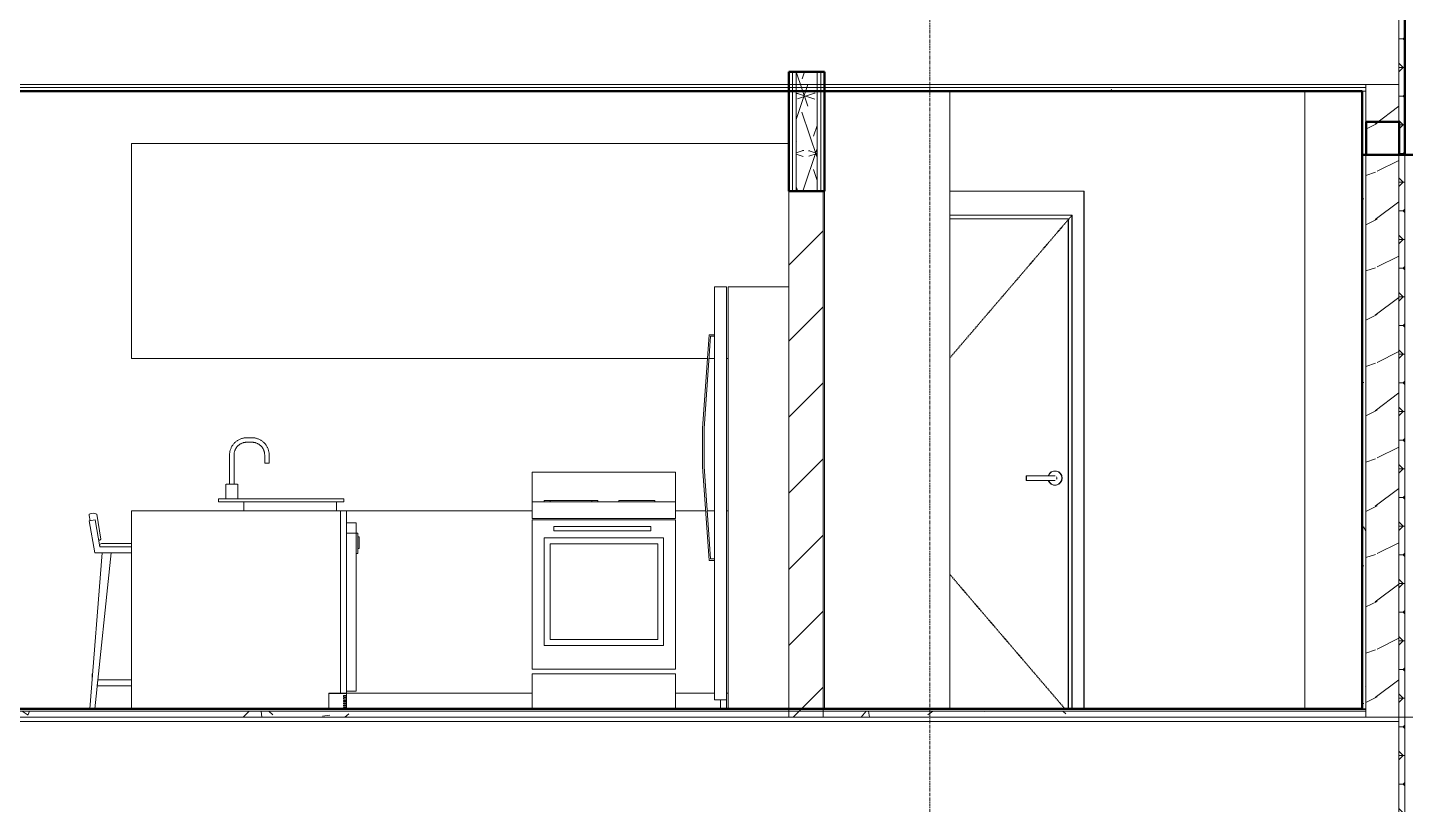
# Model space of a CAD drawing. Header units: inches. Extents: x -4169 to 1217, y -214 to 588.
# Drawn here: x -3632.4 to -3401.7, y 121.4 to 251.4 of the extents above; entities that cross this region are included whole.
import ezdxf

# ---------------------------------------------------------------- set-up
doc = ezdxf.new("R2010")
doc.units = ezdxf.units.IN
doc.header["$MEASUREMENT"] = 0
doc.linetypes.add('Dash 1_16_', pattern=[0.125, 0.0625, -0.0625])
doc.linetypes.add('Grid Line 1_2_', pattern=[0.875, 0.5, -0.125, 0.125, -0.125])
for name, color, linetype, lineweight in [('0-1', 7, 'Continuous', 5), ('0-3', 7, 'Continuous', 9), ('0-5', 10, 'Continuous', 13), ('A-DOOR-1', 7, 'Dash 1_16_', 9), ('A-DOOR-2', 7, 'Continuous', 9), ('A-DOOR-3', 31, 'Continuous', 9), ('A-DOOR-FRAM-1', 7, 'Continuous', 9), ('A-DOOR-FRAM-2', 50, 'Continuous', 20), ('A-FLOR-3', 192, 'Continuous', 50), ('A-FLOR-LEVL-1', 51, 'Grid Line 1_2_', 9), ('A-FLOR-MCUT', 51, 'Continuous', 13), ('A-FLOR-PATT-1', 8, 'Continuous', 9), ('A-GLAZ-CWMG', 51, 'Continuous', 9), ('A-GLAZ-CWMG-1', 51, 'Continuous', 50), ('A-WALL', 113, 'Continuous', 13), ('A-WALL-1', 10, 'Continuous', 13), ('A-WALL-2', 113, 'Continuous', 50), ('A-WALL-PATT-1', 53, 'Continuous', 9), ('A-WALL-PATT-3', 111, 'Continuous', 9), ('I-FURN-1', 7, 'Continuous', 9), ('I-WALL-1', 10, 'Continuous', 13), ('I-WALL-2', 250, 'Continuous', 50), ('P-SANR-FIXT-1', 7, 'Continuous', 9), ('Q-CASE-1', 7, 'Continuous', 9), ('Q-SPCQ-1', 7, 'Continuous', 9), ('S-GRID-1', 1, 'Grid Line 1_2_', 9)]:
    doc.layers.add(name, color=color, linetype=linetype, lineweight=lineweight)
pattern_1 = [(0, (0, 0), (30.72, 7.68), [1.267, -21.773, 1.267, -21.773, -122.88]), (0, (0, 0), (30.72, 7.68), [-46.08, 1.267, -44.813, 1.267, -21.773, -53.76]), (0, (0, 0), (30.72, 7.68), [-115.2, 1.267, -14.093, 1.267, -37.133]), (120, (11.52, 3.84), (-22.011075, 22.7643), [1.267, -21.773, 1.267, -21.773, -122.88]), (120, (11.52, 3.84), (-22.011075, 22.7643), [-46.08, 1.267, -44.813, 1.267, -21.773, -53.76]), (120, (11.52, 3.84), (-22.011075, 22.7643), [-115.2, 1.267, -14.093, 1.267, -37.133]), (240, (15.36, 19.2), (-8.708925, -30.4443), [1.267, -21.773, 1.267, -21.773, -122.88]), (240, (15.36, 19.2), (-8.708925, -30.4443), [-46.08, 1.267, -44.813, 1.267, -21.773, -53.76]), (240, (15.36, 19.2), (-8.708925, -30.4443), [-115.2, 1.267, -14.093, 1.267, -37.133])]
pattern_2 = [(0, (0, 0), (0, 4.798), []), (315, (0, 0), (4.7984266, 0), [6.786, -6.786]), (45, (0, 0), (4.7984266, 0), [6.786, -6.786])]
pattern_3 = [(216.87, (6.397, 15.994), (47.980943, 31.9870857), [7.997, -71.971]), (206.565, (15.994, 11.196), (-15.993714, -15.994133), [17.881, -17.881]), (198.435, (15.994, 3.199), (-31.9867405, -15.99388), [10.115, -40.461])]

# ---------------------------------------------------------------- blocks, each defined once
blk = doc.blocks.new('CTR - 2nd Phase_rvt-1-BUILDING ELEVATION - COURTYARD - LOOKING EAST')
at = {"layer": 'A-FLOR-LEVL-1'}
blk.add_line((-4168.71, 136), (-1814.21, 136), dxfattribs=at)
blk = doc.blocks.new('OD_CW_Base Cabinet - OD_CW_Base Cabinet-V9-BUILDING ELEVATION - COURTYARD - LOOKING EAST')
at = {"layer": 'Q-CASE-1'}
for p, q in [((-3579.97, 170.5), (-3614.97, 170.5)), ((-3614.97, 170.5), (-3614.97, 137.37)), ((-3578.97, 170.5), (-3579.97, 170.5)), ((-3579.97, 170.5), (-3579.97, 140)), ((-3579.97, 140), (-3579.97, 170.5)), ((-3578.97, 140), (-3578.97, 170.5)), ((-3581.97, 137.37), (-3581.97, 140)), ((-3581.97, 140), (-3579.97, 140)), ((-3579.97, 140), (-3578.97, 140))]:
    blk.add_line(p, q, dxfattribs=at)
blk = doc.blocks.new('Refrigerator_-_Side-by-Side_6047 - 36_ X 30_-V10-BUILDING ELEVATION - COURTYARD - LOOKING EAST')
at = {"layer": 'Q-SPCQ-1'}
for p, q in [((-3517.35, 138.87), (-3517.35, 208)), ((-3517.35, 208), (-3515.35, 208)), ((-3515.35, 208), (-3515.35, 138.87)), ((-3515.1, 208), (-3515.1, 137.37)), ((-3504.92, 208), (-3515.1, 208)), ((-3518.25, 200), (-3519.35, 184.29)), ((-3519.1, 184.28), (-3518.02, 199.75)), ((-3517.35, 200), (-3518.25, 200)), ((-3518.02, 199.75), (-3517.35, 199.75)), ((-3519.35, 184.29), (-3519.35, 177.94)), ((-3519.1, 177.95), (-3519.1, 184.28)), ((-3519.35, 177.94), (-3518.25, 162.23)), ((-3518.02, 162.48), (-3519.1, 177.95)), ((-3518.25, 162.23), (-3517.35, 162.23)), ((-3517.35, 162.48), (-3518.02, 162.48)), ((-3515.35, 138.87), (-3517.35, 138.87)), ((-3516.35, 138.87), (-3516.35, 137.37)), ((-3515.35, 138.87), (-3516.35, 138.87)), ((-3515.35, 137.37), (-3515.35, 138.87))]:
    blk.add_line(p, q, dxfattribs=at)
blk = doc.blocks.new('Range - 24_ x 24_-V11-BUILDING ELEVATION - COURTYARD - LOOKING EAST')
at = {"layer": 'Q-SPCQ-1'}
for p, q in [((-3547.88, 172), (-3547.88, 177)), ((-3547.88, 177), (-3523.88, 177)), ((-3523.88, 177), (-3523.88, 172)), ((-3523.88, 172), (-3547.88, 172)), ((-3547.88, 172), (-3547.88, 169.26)), ((-3545.88, 172.25), (-3545.88, 172)), ((-3545.88, 172.25), (-3544.9, 172.25)), ((-3544.88, 172.25), (-3544.88, 172)), ((-3544.88, 172.25), (-3537.88, 172.25)), ((-3537.88, 172), (-3537.88, 172.25)), ((-3537.86, 172.25), (-3536.88, 172.25)), ((-3536.88, 172), (-3536.88, 172.25)), ((-3533.38, 172.25), (-3533.38, 172)), ((-3533.38, 172.25), (-3527.38, 172.25)), ((-3527.38, 172), (-3527.38, 172.25)), ((-3523.88, 169.26), (-3523.88, 172)), ((-3547.88, 169.26), (-3523.88, 169.26)), ((-3523.88, 169.01), (-3547.88, 169.01)), ((-3547.88, 169.01), (-3547.88, 144)), ((-3523.88, 144), (-3523.88, 169.01)), ((-3528, 167.9), (-3544.27, 167.9)), ((-3544.27, 167.9), (-3544.27, 167.15)), ((-3544.27, 167.15), (-3528, 167.15)), ((-3528, 167.15), (-3528, 167.9)), ((-3525.88, 166), (-3545.88, 166)), ((-3545.88, 166), (-3545.88, 148)), ((-3544.88, 149), (-3544.88, 165)), ((-3544.88, 165), (-3526.88, 165)), ((-3526.88, 165), (-3526.88, 149)), ((-3525.88, 148), (-3525.88, 166)), ((-3545.88, 148), (-3525.88, 148)), ((-3526.88, 149), (-3544.88, 149)), ((-3547.88, 144), (-3523.88, 144)), ((-3523.88, 143.25), (-3547.88, 143.25)), ((-3547.88, 143.25), (-3547.88, 137.37)), ((-3523.88, 137.37), (-3523.88, 143.25))]:
    blk.add_line(p, q, dxfattribs=at)
blk = doc.blocks.new('OD_CW_Base Cabinet - OD_CW_Base Cabinet-V12-BUILDING ELEVATION - COURTYARD - LOOKING EAST')
at = {"layer": 'Q-CASE-1'}
for p, q in [((-3547.88, 170.5), (-3578.97, 170.5)), ((-3518.83, 170.5), (-3523.88, 170.5)), ((-3517.35, 170.5), (-3518.58, 170.5)), ((-3515.1, 170.5), (-3515.35, 170.5)), ((-3578.97, 140), (-3547.88, 140)), ((-3578.97, 137.37), (-3578.97, 139.94)), ((-3523.88, 140), (-3517.35, 140)), ((-3515.35, 140), (-3515.1, 140))]:
    blk.add_line(p, q, dxfattribs=at)
blk = doc.blocks.new('Sink Kitchen-Single - 30_ x 21_-366345-BUILDING ELEVATION - COURTYARD - LOOKING EAST')
at = {"layer": 'P-SANR-FIXT-1'}
for p, q in [((-3571.35, 46.75), (-3572.22, 46.75)), ((-3575.1, 43.88), (-3575.1, 39)), ((-3574.35, 39), (-3574.35, 43.88)), ((-3572.22, 46), (-3571.35, 46)), ((-3569.22, 43.88), (-3569.22, 42.5)), ((-3568.47, 42.5), (-3568.47, 43.88)), ((-3568.47, 42.5), (-3569.22, 42.5)), ((-3575.72, 39), (-3575.72, 36.5)), ((-3575.72, 39), (-3575.72, 36.5)), ((-3575.7, 39), (-3574.72, 39)), ((-3575.7, 39), (-3575.7, 39)), ((-3574.72, 39), (-3573.75, 39)), ((-3573.75, 39), (-3573.75, 39)), ((-3573.72, 36.5), (-3573.72, 39)), ((-3573.72, 36.5), (-3573.72, 39)), ((-3576.97, 36.5), (-3555.97, 36.5)), ((-3576.97, 36), (-3576.97, 36.5)), ((-3555.97, 36), (-3576.97, 36)), ((-3572.72, 36), (-3572.72, 34.5)), ((-3557.22, 34.5), (-3557.22, 36)), ((-3555.97, 36), (-3555.97, 36.5))]:
    blk.add_line(p, q, dxfattribs=at)
at = {"layer": 'P-SANR-FIXT-1', "flags": 128}
for points in [[(-3572.22, 46.75), (-3572.34, 46.75), (-3572.45, 46.74), (-3572.57, 46.73), (-3572.68, 46.71), (-3572.79, 46.69), (-3572.91, 46.67), (-3573.02, 46.64), (-3573.13, 46.6), (-3573.24, 46.57), (-3573.34, 46.52), (-3573.45, 46.48), (-3573.55, 46.43), (-3573.65, 46.37), (-3573.75, 46.31), (-3573.85, 46.25), (-3573.94, 46.18), (-3574.03, 46.11), (-3574.12, 46.04), (-3574.2, 45.96), (-3574.29, 45.88), (-3574.36, 45.79), (-3574.44, 45.71), (-3574.51, 45.62), (-3574.58, 45.52), (-3574.64, 45.43), (-3574.7, 45.33), (-3574.76, 45.23), (-3574.81, 45.13), (-3574.86, 45.02), (-3574.9, 44.92), (-3574.94, 44.81), (-3574.98, 44.7), (-3575.01, 44.59), (-3575.04, 44.48), (-3575.06, 44.36), (-3575.07, 44.25), (-3575.09, 44.14), (-3575.1, 44.02), (-3575.1, 43.91), (-3575.1, 43.88)], [(-3568.47, 43.88), (-3568.48, 43.99), (-3568.48, 44.1), (-3568.49, 44.22), (-3568.51, 44.33), (-3568.53, 44.45), (-3568.56, 44.56), (-3568.59, 44.67), (-3568.62, 44.78), (-3568.66, 44.89), (-3568.7, 44.99), (-3568.75, 45.1), (-3568.8, 45.2), (-3568.85, 45.3), (-3568.91, 45.4), (-3568.98, 45.5), (-3569.04, 45.59), (-3569.11, 45.68), (-3569.19, 45.77), (-3569.26, 45.86), (-3569.35, 45.94), (-3569.43, 46.02), (-3569.52, 46.09), (-3569.61, 46.16), (-3569.7, 46.23), (-3569.8, 46.29), (-3569.89, 46.35), (-3569.99, 46.41), (-3570.1, 46.46), (-3570.2, 46.51), (-3570.31, 46.55), (-3570.41, 46.59), (-3570.52, 46.63), (-3570.64, 46.66), (-3570.75, 46.69), (-3570.86, 46.71), (-3570.97, 46.73), (-3571.09, 46.74), (-3571.2, 46.75), (-3571.32, 46.75), (-3571.35, 46.75)], [(-3574.35, 43.88), (-3574.35, 43.96), (-3574.34, 44.04), (-3574.33, 44.13), (-3574.32, 44.21), (-3574.31, 44.3), (-3574.29, 44.38), (-3574.27, 44.46), (-3574.24, 44.54), (-3574.21, 44.62), (-3574.18, 44.7), (-3574.15, 44.78), (-3574.11, 44.86), (-3574.07, 44.93), (-3574.02, 45), (-3573.98, 45.07), (-3573.93, 45.14), (-3573.88, 45.21), (-3573.82, 45.28), (-3573.76, 45.34), (-3573.7, 45.4), (-3573.64, 45.46), (-3573.58, 45.51), (-3573.51, 45.57), (-3573.44, 45.62), (-3573.37, 45.66), (-3573.3, 45.71), (-3573.23, 45.75), (-3573.15, 45.79), (-3573.07, 45.82), (-3572.99, 45.86), (-3572.91, 45.88), (-3572.83, 45.91), (-3572.75, 45.93), (-3572.67, 45.95), (-3572.58, 45.97), (-3572.5, 45.98), (-3572.42, 45.99), (-3572.33, 46), (-3572.25, 46), (-3572.22, 46)], [(-3571.35, 46), (-3571.26, 46), (-3571.18, 45.99), (-3571.09, 45.98), (-3571.01, 45.97), (-3570.93, 45.96), (-3570.84, 45.94), (-3570.76, 45.92), (-3570.68, 45.89), (-3570.6, 45.86), (-3570.52, 45.83), (-3570.44, 45.8), (-3570.37, 45.76), (-3570.29, 45.72), (-3570.22, 45.68), (-3570.15, 45.63), (-3570.08, 45.58), (-3570.01, 45.53), (-3569.95, 45.47), (-3569.88, 45.42), (-3569.82, 45.36), (-3569.77, 45.29), (-3569.71, 45.23), (-3569.66, 45.16), (-3569.61, 45.09), (-3569.56, 45.02), (-3569.52, 44.95), (-3569.47, 44.88), (-3569.44, 44.8), (-3569.4, 44.72), (-3569.37, 44.65), (-3569.34, 44.57), (-3569.31, 44.48), (-3569.29, 44.4), (-3569.27, 44.32), (-3569.25, 44.24), (-3569.24, 44.15), (-3569.23, 44.07), (-3569.23, 43.98), (-3569.22, 43.9), (-3569.22, 43.88)]]:
    blk.add_lwpolyline(points, dxfattribs=at)
blk = doc.blocks.new('Dishwasher_15404 - 34_ counter-V13-BUILDING ELEVATION - COURTYARD - LOOKING EAST')
at = {"layer": 'Q-SPCQ-1'}
for p, q in [((-3578.97, 168.5), (-3577.55, 168.5)), ((-3577.55, 168.5), (-3577.35, 168.5)), ((-3577.35, 166.79), (-3577.35, 168.5)), ((-3577.55, 166.79), (-3578.97, 166.79)), ((-3578.97, 166.79), (-3577.55, 166.79)), ((-3577.35, 166.79), (-3577.55, 166.79)), ((-3577.55, 166.79), (-3577.35, 166.79)), ((-3577.36, 166.79), (-3577.1, 166.79)), ((-3577.35, 140.33), (-3577.35, 166.79)), ((-3577.1, 166.79), (-3577.1, 164.06)), ((-3576.85, 166.18), (-3577.1, 166.18)), ((-3576.85, 166.18), (-3576.85, 164.21)), ((-3577.1, 164.21), (-3576.85, 164.21)), ((-3577.1, 164.06), (-3577.1, 163.35)), ((-3577.36, 163.35), (-3577.1, 163.35)), ((-3578.97, 139.94), (-3581.97, 139.94)), ((-3581.97, 139.94), (-3580.55, 139.94)), ((-3579.47, 139.39), (-3579.47, 139.59)), ((-3579.47, 139.59), (-3578.97, 139.59)), ((-3578.97, 139.39), (-3579.47, 139.39)), ((-3579.47, 139), (-3579.47, 139.2)), ((-3579.47, 139.2), (-3578.97, 139.2)), ((-3578.97, 139), (-3579.47, 139)), ((-3579.47, 138.61), (-3579.47, 138.8)), ((-3579.47, 138.8), (-3578.97, 138.8)), ((-3578.97, 138.61), (-3579.47, 138.61)), ((-3578.97, 139.59), (-3579.01, 139.59)), ((-3579.01, 139.39), (-3578.97, 139.39)), ((-3578.97, 139.2), (-3579.01, 139.2)), ((-3579.01, 139), (-3578.97, 139)), ((-3578.97, 138.8), (-3579.01, 138.8)), ((-3579.01, 138.61), (-3578.97, 138.61)), ((-3577.55, 140.33), (-3578.97, 140.33)), ((-3578.97, 139.94), (-3578.97, 140)), ((-3578.97, 139.59), (-3578.97, 139.94)), ((-3578.97, 139.2), (-3578.97, 139.39)), ((-3578.97, 138.8), (-3578.97, 139)), ((-3578.97, 138.41), (-3578.97, 138.61)), ((-3577.35, 140.33), (-3577.55, 140.33)), ((-3579.47, 138.21), (-3579.47, 138.41)), ((-3579.47, 138.41), (-3578.97, 138.41)), ((-3578.97, 138.21), (-3579.47, 138.21)), ((-3579.47, 137.82), (-3579.47, 138.02)), ((-3579.47, 138.02), (-3578.97, 138.02)), ((-3578.97, 137.82), (-3579.47, 137.82)), ((-3579.47, 137.43), (-3579.47, 137.62)), ((-3579.47, 137.62), (-3578.97, 137.62)), ((-3578.97, 137.43), (-3579.47, 137.43)), ((-3578.97, 138.41), (-3579.01, 138.41)), ((-3579.01, 138.21), (-3578.97, 138.21)), ((-3578.97, 138.02), (-3579.01, 138.02)), ((-3579.01, 137.82), (-3578.97, 137.82)), ((-3578.97, 137.62), (-3579.01, 137.62)), ((-3579.01, 137.43), (-3578.97, 137.43)), ((-3578.97, 138.02), (-3578.97, 138.21)), ((-3578.97, 137.62), (-3578.97, 137.82)), ((-3578.97, 137.37), (-3578.97, 137.43))]:
    blk.add_line(p, q, dxfattribs=at)
blk = doc.blocks.new('OD_CW_Upper Cabinet - OD_CW_Upper Cabinet-1916694-BUILDING ELEVATION - COURTYARD - LOOKING EAST')
at = {"layer": 'Q-CASE-1'}
for p, q in [((-3614.97, 328), (-3614.97, 364)), ((-3504.92, 364), (-3614.97, 364)), ((-3614.97, 328), (-3518.53, 328)), ((-3518.28, 328), (-3517.35, 328)), ((-3515.35, 328), (-3515.1, 328))]:
    blk.add_line(p, q, dxfattribs=at)
blk = doc.blocks.new('Bar_Stool_6722_1_ - Bar_Stool_6722_1_-V14-BUILDING ELEVATION - COURTYARD - LOOKING EAST')
at = {"layer": 'I-FURN-1'}
for p, q in [((-3622.05, 169.98), (-3622.05, 169.73)), ((-3622.05, 169.73), (-3621.89, 168.86)), ((-3622.05, 168.84), (-3621.06, 169.01)), ((-3621.11, 163.5), (-3622.05, 168.84)), ((-3621.06, 169.01), (-3620.27, 164.5)), ((-3620.14, 165.79), (-3620.81, 169.98)), ((-3620.46, 165.59), (-3620.31, 165.62)), ((-3620.01, 165.04), (-3620.32, 164.86)), ((-3620.32, 164.86), (-3620.3, 164.71)), ((-3620.31, 165.62), (-3620.14, 165.79)), ((-3614.97, 164.5), (-3620.27, 164.5)), ((-3614.97, 165.04), (-3620.01, 165.04)), ((-3619.87, 163.5), (-3621.94, 137.37)), ((-3621.15, 137.37), (-3618.41, 163.5)), ((-3621.11, 163.5), (-3614.97, 163.5)), ((-3618.41, 163.5), (-3619.87, 163.5)), ((-3621.59, 142.22), (-3621.59, 143.22)), ((-3621.59, 143.22), (-3621.48, 143.22)), ((-3620.64, 142.22), (-3620.75, 141.22)), ((-3620.75, 141.22), (-3614.97, 141.22)), ((-3614.97, 142.22), (-3620.64, 142.22))]:
    blk.add_line(p, q, dxfattribs=at)
blk.add_arc((-3621.43, 168.61), 1.51, 65.6531, 114.3469, dxfattribs=at)
blk = doc.blocks.new('CTR - 1st Phase - Unit Layouts_rvt-1-BUILDING ELEVATION - COURTYARD - LOOKING EAST')
at = {"layer": '0-3'}
for name, p in [('OD_CW_Upper Cabinet - OD_CW_Upper Cabinet-1916694-BUILDING ELEVATION - COURTYARD - LOOKING EAST', (0, -132)), ('Refrigerator_-_Side-by-Side_6047 - 36_ X 30_-V10-BUILDING ELEVATION - COURTYARD - LOOKING EAST', (0, 0)), ('Sink Kitchen-Single - 30_ x 21_-366345-BUILDING ELEVATION - COURTYARD - LOOKING EAST', (-23.46, 136)), ('Range - 24_ x 24_-V11-BUILDING ELEVATION - COURTYARD - LOOKING EAST', (0, 0)), ('Bar_Stool_6722_1_ - Bar_Stool_6722_1_-V14-BUILDING ELEVATION - COURTYARD - LOOKING EAST', (0, 0)), ('OD_CW_Base Cabinet - OD_CW_Base Cabinet-V9-BUILDING ELEVATION - COURTYARD - LOOKING EAST', (0, 0)), ('Dishwasher_15404 - 34_ counter-V13-BUILDING ELEVATION - COURTYARD - LOOKING EAST', (0, 0)), ('OD_CW_Base Cabinet - OD_CW_Base Cabinet-V12-BUILDING ELEVATION - COURTYARD - LOOKING EAST', (0, 0))]:
    blk.add_blockref(name, p, dxfattribs=at)
blk = doc.blocks.new('HOLLOW METAL - UNIT DOOR-1922532-BUILDING ELEVATION - COURTYARD - LOOKING EAST')
at = {"layer": 'A-DOOR-1'}
for p, q in [((-3457.47, 220), (-3477.97, 196.08)), ((-3477.97, 159.92), (-3458.65, 137.37))]:
    blk.add_line(p, q, dxfattribs=at)
at = {"layer": 'A-DOOR-2'}
for p, q in [((-3461.02, 176.39), (-3465.15, 176.39)), ((-3465.15, 176), (-3465.15, 176.39)), ((-3465.15, 175.61), (-3465.15, 176)), ((-3465.15, 175.61), (-3461.02, 175.61))]:
    blk.add_line(p, q, dxfattribs=at)
at = {"layer": 'A-DOOR-2', "flags": 128}
for points in [[(-3460.43, 176.39), (-3460.43, 176.39), (-3460.43, 176.39), (-3460.43, 176.39), (-3460.43, 176.39), (-3460.44, 176.39), (-3460.44, 176.39), (-3460.45, 176.39), (-3460.46, 176.39), (-3460.46, 176.39), (-3460.47, 176.39), (-3460.48, 176.39), (-3460.49, 176.39), (-3460.5, 176.39), (-3460.52, 176.39), (-3460.53, 176.39), (-3460.54, 176.39), (-3460.56, 176.39), (-3460.57, 176.39), (-3460.59, 176.39), (-3460.61, 176.39), (-3460.62, 176.39), (-3460.64, 176.39), (-3460.66, 176.39), (-3460.68, 176.39), (-3460.7, 176.39), (-3460.72, 176.39), (-3460.74, 176.39), (-3460.76, 176.39), (-3460.78, 176.39), (-3460.8, 176.39), (-3460.83, 176.39), (-3460.85, 176.39), (-3460.87, 176.39), (-3460.89, 176.39), (-3460.92, 176.39), (-3460.94, 176.39), (-3460.96, 176.39), (-3460.99, 176.39), (-3461.01, 176.39), (-3461.02, 176.39)], [(-3461.02, 175.61), (-3460.99, 175.61), (-3460.97, 175.61), (-3460.95, 175.61), (-3460.92, 175.61), (-3460.9, 175.61), (-3460.88, 175.61), (-3460.85, 175.61), (-3460.83, 175.61), (-3460.81, 175.61), (-3460.79, 175.61), (-3460.77, 175.61), (-3460.74, 175.61), (-3460.72, 175.61), (-3460.7, 175.61), (-3460.68, 175.61), (-3460.66, 175.61), (-3460.65, 175.61), (-3460.63, 175.61), (-3460.61, 175.61), (-3460.59, 175.61), (-3460.58, 175.61), (-3460.56, 175.61), (-3460.55, 175.61), (-3460.53, 175.61), (-3460.52, 175.61), (-3460.51, 175.61), (-3460.5, 175.61), (-3460.49, 175.61), (-3460.48, 175.61), (-3460.47, 175.61), (-3460.46, 175.61), (-3460.45, 175.61), (-3460.45, 175.61), (-3460.44, 175.61), (-3460.44, 175.61), (-3460.43, 175.61), (-3460.43, 175.61), (-3460.43, 175.61), (-3460.43, 175.61)]]:
    blk.add_lwpolyline(points, dxfattribs=at)
at = {"layer": 'A-DOOR-2'}
for centre, radius, start, end in [((-3460.33, 176), 1.18, 0, 160.3657), ((-3460.33, 176), 1.18, 199.5718, 0), ((-3460.43, 176), 0.394, 75, 90), ((-3460.43, 176), 0.394, 270, 285), ((-3460.43, 176), 0.394, 0, 30), ((-3460.43, 176), 0.394, 330, 0)]:
    blk.add_arc(centre, radius, start, end, dxfattribs=at)
at = {"layer": 'A-DOOR-FRAM-1'}
for p, q in [((-3455.47, 224), (-3477.97, 224)), ((-3455.47, 137.37), (-3455.47, 224)), ((-3477.97, 220), (-3457.47, 220)), ((-3477.97, 219.38), (-3458.1, 219.38)), ((-3458.1, 219.38), (-3458.1, 137.37)), ((-3457.47, 220), (-3457.47, 137.37))]:
    blk.add_line(p, q, dxfattribs=at)
blk = doc.blocks.new('HOLLOW METAL - UNIT DOOR-1960771-BUILDING ELEVATION - COURTYARD - LOOKING EAST')
at = {"layer": 'A-DOOR-3'}
h = blk.add_hatch(dxfattribs=at)
h.set_pattern_fill('FP_21', color=256, style=0, pattern_type=2)
h.set_pattern_definition([(45, (0, 0), (-6.36396, 6.36396), [])])
h.paths.add_polyline_path([(-3504.92, 136), (-3499.17, 136), (-3499.17, 224), (-3504.92, 224), (-3504.92, 148.53)], flags=0)
at = {"layer": 'A-DOOR-FRAM-2'}
for p, q in [((-3504.92, 224), (-3504.92, 136)), ((-3499.17, 224), (-3504.92, 224)), ((-3499.17, 136), (-3499.17, 224)), ((-3504.92, 136), (-3499.17, 136))]:
    blk.add_line(p, q, dxfattribs=at)
blk = doc.blocks.new('HOLLOW METAL - UNIT DOOR-V23-BUILDING ELEVATION - COURTYARD - LOOKING EAST')
at = {"layer": 'A-DOOR-1'}
for p, q in [((-3457.52, 220), (-3477.97, 196.14)), ((-3477.97, 159.86), (-3458.7, 137.37))]:
    blk.add_line(p, q, dxfattribs=at)
at = {"layer": 'A-DOOR-2'}
for p, q in [((-3461.07, 176.39), (-3465.2, 176.39)), ((-3465.2, 176), (-3465.2, 176.39)), ((-3465.2, 175.61), (-3465.2, 176)), ((-3465.2, 175.61), (-3461.07, 175.61))]:
    blk.add_line(p, q, dxfattribs=at)
at = {"layer": 'A-DOOR-2', "flags": 128}
for points in [[(-3460.48, 176.39), (-3460.48, 176.39), (-3460.48, 176.39), (-3460.48, 176.39), (-3460.48, 176.39), (-3460.49, 176.39), (-3460.49, 176.39), (-3460.5, 176.39), (-3460.51, 176.39), (-3460.51, 176.39), (-3460.52, 176.39), (-3460.53, 176.39), (-3460.54, 176.39), (-3460.55, 176.39), (-3460.57, 176.39), (-3460.58, 176.39), (-3460.59, 176.39), (-3460.61, 176.39), (-3460.62, 176.39), (-3460.64, 176.39), (-3460.66, 176.39), (-3460.67, 176.39), (-3460.69, 176.39), (-3460.71, 176.39), (-3460.73, 176.39), (-3460.75, 176.39), (-3460.77, 176.39), (-3460.79, 176.39), (-3460.81, 176.39), (-3460.83, 176.39), (-3460.85, 176.39), (-3460.88, 176.39), (-3460.9, 176.39), (-3460.92, 176.39), (-3460.94, 176.39), (-3460.97, 176.39), (-3460.99, 176.39), (-3461.01, 176.39), (-3461.04, 176.39), (-3461.06, 176.39), (-3461.07, 176.39)], [(-3461.07, 175.61), (-3461.04, 175.61), (-3461.02, 175.61), (-3461, 175.61), (-3460.97, 175.61), (-3460.95, 175.61), (-3460.93, 175.61), (-3460.9, 175.61), (-3460.88, 175.61), (-3460.86, 175.61), (-3460.84, 175.61), (-3460.82, 175.61), (-3460.79, 175.61), (-3460.77, 175.61), (-3460.75, 175.61), (-3460.73, 175.61), (-3460.71, 175.61), (-3460.7, 175.61), (-3460.68, 175.61), (-3460.66, 175.61), (-3460.64, 175.61), (-3460.63, 175.61), (-3460.61, 175.61), (-3460.6, 175.61), (-3460.58, 175.61), (-3460.57, 175.61), (-3460.56, 175.61), (-3460.55, 175.61), (-3460.54, 175.61), (-3460.53, 175.61), (-3460.52, 175.61), (-3460.51, 175.61), (-3460.5, 175.61), (-3460.5, 175.61), (-3460.49, 175.61), (-3460.49, 175.61), (-3460.48, 175.61), (-3460.48, 175.61), (-3460.48, 175.61), (-3460.48, 175.61)]]:
    blk.add_lwpolyline(points, dxfattribs=at)
at = {"layer": 'A-DOOR-2'}
for start, end in [(0, 160.3657), (199.5633, 0)]:
    blk.add_arc((-3460.38, 176), 1.18, start, end, dxfattribs=at)
at = {"layer": 'A-DOOR-FRAM-1'}
for p, q in [((-3455.52, 224), (-3477.97, 224)), ((-3455.52, 137.37), (-3455.52, 224)), ((-3477.97, 220), (-3457.52, 220)), ((-3477.97, 219.38), (-3458.15, 219.38)), ((-3458.15, 219.38), (-3458.15, 137.37)), ((-3457.52, 220), (-3457.52, 137.37))]:
    blk.add_line(p, q, dxfattribs=at)
blk = doc.blocks.new('CTR - 1st Phase - Common Walls_rvt-1-BUILDING ELEVATION - COURTYARD - LOOKING EAST')
at = {"layer": 'A-WALL-PATT-1'}
h = blk.add_hatch(dxfattribs=at)
h.set_pattern_fill('FP_20', color=256, style=0, pattern_type=2)
h.set_pattern_definition([(161.57, (0.48, 0.48), (-3.83995378, -1.544e-05), [0, -27.322, 3.034, 0]), (18.43, (-0.48, 0.48), (-3.83995378, 1.544e-05), [0, -27.322, 3.034, 0]), (108.43, (0.48, 0.48), (1.919622, -9.6005246), [9.106, -21.25]), (71.57, (-0.48, 0.48), (1.919622, 9.6005246), [9.106, -21.25])])
h.paths.add_polyline_path([(-3500.17, 224), (-3500.17, 244), (-3503.67, 244), (-3503.67, 224)], flags=0)
at = {"layer": 'A-FLOR-LEVL-1'}
blk.add_line((-4168.71, 136), (-1814.21, 136), dxfattribs=at)
at = {"layer": 'A-WALL-1'}
for p, q in [((-3504.3, 244), (-3504.3, 224)), ((-3503.67, 244), (-3503.67, 224)), ((-3500.17, 244), (-3500.17, 224)), ((-3499.55, 244), (-3499.55, 224))]:
    blk.add_line(p, q, dxfattribs=at)
at = {"layer": 'I-WALL-1'}
for p, q in [((-3477.97, 240.75), (-3477.97, 137.37)), ((-3418.52, 240.75), (-3418.52, 137.37)), ((-3498.92, 224), (-3498.92, 137.37))]:
    blk.add_line(p, q, dxfattribs=at)
at = {"layer": 'I-WALL-2'}
for p, q in [((-3504.92, 244), (-3504.92, 224)), ((-3498.92, 244), (-3504.92, 244)), ((-3498.92, 224), (-3498.92, 244)), ((-3504.92, 224), (-3498.92, 224))]:
    blk.add_line(p, q, dxfattribs=at)
at = {"layer": '0-5'}
for name in ['HOLLOW METAL - UNIT DOOR-1960771-BUILDING ELEVATION - COURTYARD - LOOKING EAST', 'HOLLOW METAL - UNIT DOOR-1922532-BUILDING ELEVATION - COURTYARD - LOOKING EAST', 'HOLLOW METAL - UNIT DOOR-V23-BUILDING ELEVATION - COURTYARD - LOOKING EAST']:
    blk.add_blockref(name, (0, 0), dxfattribs=at)
blk = doc.blocks.new('Rectangular Mullion - Stud - Base_Head-1769174-BUILDING ELEVATION - COURTYARD - LOOKING EAST')
at = {"layer": 'A-GLAZ-CWMG-1'}
for p, q in [((-3402.74, 235.62), (-3408.24, 235.62)), ((-3408.24, 235.62), (-3408.24, 230.12)), ((-3402.74, 230.12), (-3402.74, 235.62)), ((-3408.24, 230.12), (-3402.74, 230.12))]:
    blk.add_line(p, q, dxfattribs=at)

msp = doc.modelspace()

# ---------------------------------------------------------------- hatches: boundary and pattern name
at = {"layer": 'A-FLOR-PATT-1'}
h = msp.add_hatch(dxfattribs=at)
h.set_pattern_fill('FP_1', color=256, style=0, pattern_type=2)
h.set_pattern_definition(pattern_1)
h.paths.add_polyline_path([(-3408.9237, 240.75), (-3408.2987, 240.75), (-3408.2987, 241.375), (-3852.4737, 241.375), (-3852.4737, 240.75), (-3430.4416, 240.75)], flags=0)
h = msp.add_hatch(dxfattribs=at)
h.set_pattern_fill('FP_2', color=256, style=0, pattern_type=2)
h.set_pattern_definition([(50, (0, 0), (27.5427, -2.40992), [2.88, -31.68]), (355, (0, 0), (-5.32784, 28.88427), [2.304, -25.344]), (100.451, (2.295, -0.2), (22.21532, 26.47393), [2.448, -26.924]), (46.184, (0, 7.68), (40.98187, -6.35642), [4.32, -47.52]), (96.636, (3.415, 7.15), (35.89075, 37.4062), [3.671, -40.386]), (351.184, (0, 7.68), (35.89097, 37.4062), [3.456, -38.016]), (21, (3.84, 5.76), (22.92104, -15.46073), [2.88, -31.68]), (326, (3.84, 5.76), (9.34353, 27.84574), [2.304, -25.344]), (71.451, (5.75, 4.472), (32.26477, 12.38442), [2.448, -26.924]), (37.5, (0, 0), (0.466855, 12.782707), [1.267, -23.77, 1.267, -24.461, -25.44]), (37.5, (0, 0), (0.466855, 12.782707), [-50.765, 1.267, -24.173]), (7.5, (0, 0), (10.10159, 15.14509), [1.267, -13.402, 1.267, -23.194, -9.696]), (7.5, (0, 0), (10.10159, 15.14509), [-39.13, 1.267, -8.429]), (327.5, (-8.563, 0), (20.49916, -0.86578), [1.267, -8.333, 1.267, -28.685, -39.744]), (327.5, (-8.563, 0), (20.49916, -0.86578), [-39.552, 1.267, -38.477]), (317.5, (-12.403, 0), (22.39478, 3.84429), [1.267, -11.213, 1.267, -18.624, -28.224]), (317.5, (-12.403, 0), (22.39478, 3.84429), [-32.371, 1.267, -26.957])])
h.paths.add_polyline_path([(-3430.4416, 136), (-3408.2987, 136), (-3408.2987, 137), (-3852.4737, 137), (-3852.4737, 136), (-3464.2088, 136)], flags=0)
at = {"layer": 'A-WALL-PATT-3'}
h = msp.add_hatch(dxfattribs=at)
h.set_pattern_fill('FP_6', color=256, style=0, pattern_type=2)
h.set_pattern_definition(pattern_2)
h.paths.add_polyline_path([(-3401.7987, 230.125), (-3401.7987, 268), (-3402.7987, 268), (-3402.7987, 230.125)], flags=0)
h = msp.add_hatch(dxfattribs=at)
h.set_pattern_fill('FP_7', color=256, style=0, pattern_type=2)
h.set_pattern_definition(pattern_3)
h.paths.add_polyline_path([(-3408.2987, 230.125), (-3402.7987, 230.125), (-3402.7987, 241.875), (-3408.2987, 241.875), (-3408.2987, 232.632)], flags=0)
h = msp.add_hatch(dxfattribs=at)
h.set_pattern_fill('FP_1', color=256, style=0, pattern_type=2)
h.set_pattern_definition(pattern_1)
h.paths.add_polyline_path([(-3408.9237, 109.75), (-3408.2987, 109.75), (-3408.2987, 110.125), (-3408.9237, 110.125)], flags=0)
h.paths.add_polyline_path([(-3408.9237, 137.375), (-3408.2987, 137.375), (-3408.2987, 230.125), (-3408.9237, 230.125), (-3408.9237, 148.526)], flags=0)
h = msp.add_hatch(dxfattribs=at)
h.set_pattern_fill('FP_7', color=256, style=0, pattern_type=2)
h.set_pattern_definition(pattern_3)
h.paths.add_polyline_path([(-3405.1162, 109.75), (-3402.7987, 109.75), (-3402.7987, 111.25), (-3408.2987, 111.25), (-3408.2987, 109.75)], flags=0)
h.paths.add_polyline_path([(-3402.7987, 136), (-3402.7987, 230.125), (-3408.2987, 230.125), (-3408.2987, 136)], flags=0)
h = msp.add_hatch(dxfattribs=at)
h.set_pattern_fill('FP_6', color=256, style=0, pattern_type=2)
h.set_pattern_definition(pattern_2)
h.paths.add_polyline_path([(-3401.7987, 109.75), (-3401.7987, 230.125), (-3402.7987, 230.125), (-3402.7987, 109.75)], flags=0)

# ---------------------------------------------------------------- linework, layer by layer
at = {"layer": 'A-FLOR-3'}
for p, q in [((-3851.8487, 240.75), (-3408.9237, 240.75)), ((-3408.9237, 137.375), (-3851.8487, 137.375))]:
    msp.add_line(p, q, dxfattribs=at)
at = {"layer": 'A-FLOR-LEVL-1'}
msp.add_line((-4167.9645, 136), (-1814.9564, 136), dxfattribs=at)
at = {"layer": 'A-FLOR-MCUT'}
for p, q in [((-3408.2987, 241.875), (-3852.4737, 241.875)), ((-3408.2987, 241.375), (-3852.4737, 241.375)), ((-3408.9237, 240.75), (-3408.2987, 240.75)), ((-3408.2987, 240.75), (-3408.2987, 241.875)), ((-3408.2987, 137.25), (-3852.4737, 137.25)), ((-3408.2987, 137), (-3852.4737, 137)), ((-3408.2987, 137.375), (-3408.9237, 137.375)), ((-3402.7987, 135.25), (-3857.9737, 135.25)), ((-3408.2987, 136), (-3852.4737, 136))]:
    msp.add_line(p, q, dxfattribs=at)
at = {"layer": 'A-WALL'}
for p, q in [((-3402.7987, 109.75), (-3402.7987, 268)), ((-3402.7987, 241.875), (-3408.2987, 241.875)), ((-3408.2987, 136), (-3408.2987, 240.75)), ((-3401.7987, 109.75), (-3401.7987, 230.125)), ((-3408.2987, 136), (-3402.7987, 136))]:
    msp.add_line(p, q, dxfattribs=at)
at = {"layer": 'A-WALL-2'}
for p, q in [((-3401.7987, 230.125), (-3401.7987, 268)), ((-3408.9237, 240.75), (-3408.9237, 137.375)), ((-3408.9237, 230.125), (-3400.0487, 230.125))]:
    msp.add_line(p, q, dxfattribs=at)
at = {"layer": 'S-GRID-1'}
msp.add_line((-3481.3237, -159.8356), (-3481.3237, 470.5), dxfattribs=at)

# ---------------------------------------------------------------- block references
at = {"layer": '0-1'}
for name in ['CTR - 2nd Phase_rvt-1-BUILDING ELEVATION - COURTYARD - LOOKING EAST', 'CTR - 1st Phase - Common Walls_rvt-1-BUILDING ELEVATION - COURTYARD - LOOKING EAST', 'CTR - 1st Phase - Unit Layouts_rvt-1-BUILDING ELEVATION - COURTYARD - LOOKING EAST']:
    msp.add_blockref(name, (0, 0), dxfattribs=at)
at = {"layer": 'A-GLAZ-CWMG'}
msp.add_blockref('Rectangular Mullion - Stud - Base_Head-1769174-BUILDING ELEVATION - COURTYARD - LOOKING EAST', (0, 0), dxfattribs=at)

doc.saveas('drawing.dxf')
